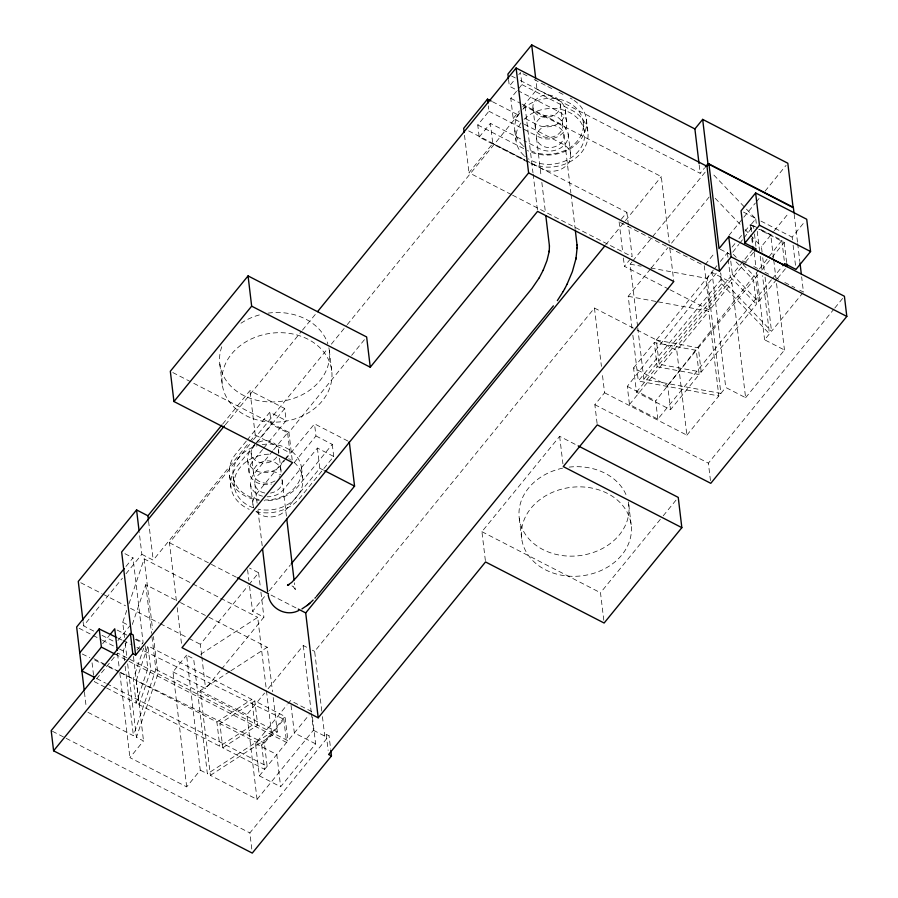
<?xml version="1.0" encoding="UTF-8"?>
<svg xmlns="http://www.w3.org/2000/svg" width="898" height="898" viewBox="0 0 898 898"><rect width="100%" height="100%" fill="white"/><g stroke="black" fill="none" stroke-linecap="round" stroke-linejoin="round"><path stroke-width="0.67" stroke-dasharray="4.49 3.37" d="M124.53 637.535L122.712 622.303L126.741 610.415M128.975 603.804L144.174 558.893L219.449 597.641M124.485 660.737L123.329 651.016L126.461 641.733M132.298 624.503L145.757 584.721L179.23 601.952M106.615 687.969L136.137 703.179L133.252 678.967L143.658 648.221M136.249 680.516L147.957 645.92L251.81 699.396L254.695 723.608L219.774 746.238L139.134 704.717L136.249 680.516L216.889 722.026L219.774 746.238M136.137 703.179L147.844 668.583L144.96 644.382M139.134 704.717L150.842 670.133L147.957 645.92M87.982 712.35L133.432 735.743L155.87 669.448L151.728 634.729M266.459 690.764L271.421 732.33L207.382 773.818L193.665 658.829L186.571 655.181L200.288 770.17L186.683 786.861L129.918 757.631L143.523 740.94L136.429 737.292L157.891 673.882L153.423 636.469M771.427 279.783L657.852 419.142L629.464 404.527L627.298 386.376L717.188 271.959M732.746 252.158L738.796 244.458M739.66 243.358L743.117 238.958M743.982 237.858L753.489 225.757L758.428 228.305M657.852 419.142L655.686 400.991L758.541 270.074M759.405 268.973L781.877 240.372L759.663 228.934M222.682 424.058L249.936 390.608L284.711 408.511L286.148 420.612L263.484 448.428M225.364 424.754L301.593 331.216M302.48 330.127L316.668 312.729M527.631 161.988L479.206 137.057L477.758 124.957L488.927 111.24L488.288 105.863M488.927 111.24L538.598 136.822A18.106 14.626 -6.8 0 0 563.708 131.972A18.106 14.626 -6.8 0 0 559.005 111.779L509.334 86.208L515.351 78.833M518.786 74.613L520.503 72.502L521.951 84.603L510.782 98.309L513.185 118.491L523.119 123.598M125.956 566.492L133.005 557.849L123.924 553.168M479.206 137.057L490.375 123.352L522.658 139.976M93.785 631.103L83.57 625.839L122.431 578.155M125.967 573.822L141.862 554.313L139.212 532.121M246.288 441.098L235.826 453.928A37.929 30.644 -6.8 0 0 259.241 500.388M247.163 440.02L269.827 412.204L286.148 420.612M141.862 554.313L153.21 560.161L249.072 442.546M249.958 441.468L255.234 434.991L249.936 390.608M511.332 194.54L468.981 172.73L492.778 143.523L490.375 123.352M513.185 118.491L519.358 110.914M522.883 106.593L536.993 89.284L535.825 79.574M176.378 600.74L169.464 542.774L252.619 440.75M253.494 439.661L327.804 348.491M331.34 344.159L346.381 325.705M347.268 324.616L519.751 112.98M523.298 108.636L525.061 106.469L661.298 176.614L669.201 242.864M254.706 444.645L237.274 466.04A37.929 30.644 -6.8 0 0 249.206 509.334M255.582 443.567L271.275 424.316L269.827 412.204M284.711 408.511L250.699 450.235A18.106 14.626 -6.8 0 0 255.402 470.417A18.106 14.626 -6.8 0 0 280.502 465.579L284.868 460.225M102.653 643.653L109.556 635.178M262.609 449.494L252.147 462.335A18.106 14.626 -6.8 0 0 252.248 479.016A18.106 14.626 -6.8 0 0 271.522 484.033M117.907 640.555L129.806 625.951M272.768 450.908L253.584 474.436A18.106 14.626 -6.8 0 0 262.497 496.19M273.643 449.831L287.596 432.713L271.275 424.316M292.198 459.843L288.92 432.331L350.748 356.472M351.634 355.384L366.642 336.963M283.891 460.382L255.997 494.618A18.106 14.626 -6.8 0 0 253.73 507.55M284.767 459.305L289.998 452.895L287.596 432.713M285.732 459.159L314.513 423.856L348.031 441.109M136.945 650.141L143.108 642.575L133.005 557.849M294.151 462.706L315.95 435.957L314.513 423.856M255.919 511.602A37.929 30.644 -6.8 0 0 299.708 498.188L333.719 456.465L317.398 448.057L283.386 489.78A18.106 14.626 -6.8 0 1 267.11 496.785M315.95 435.957L332.271 444.364L298.271 486.087A37.929 30.644 -6.8 0 1 264.147 500.758M317.398 448.057L319.8 468.228L285.8 509.952A18.106 14.626 -6.8 0 1 255.773 510.917M186.683 786.861L172.977 671.872L186.571 655.181M201.646 655.394L200.321 644.293L248.016 585.777M248.903 584.688L258.613 572.767L249.532 568.097M221.514 669.167L263.911 617.15L252.551 611.302L265.741 595.116M269.265 590.805L290.368 564.909M172.977 671.872L205.608 688.676L220.627 670.256M525.97 160.416L626.883 212.377L619.115 221.907L622.752 252.417M605.566 244.986L661.298 176.614M229.641 671.614L200.276 690.641L210.379 775.367L257.053 799.4L246.95 714.662L264.562 693.065M268.075 688.744L303.3 645.527L307.846 647.862M668.83 289.167L624.402 266.291L629.588 259.937M536.993 89.284L700.182 173.303L704.503 168.005M321.776 711.093L314.648 651.376L594.465 308.048L635.616 329.24M637.591 326.513L630.16 264.18L631.923 262.003M632.809 260.925L706.12 170.979M312.414 716.974L315.625 743.87L280.647 786.783L259.365 775.827L255.515 743.555L286.99 704.93M287.865 703.852L290.492 700.631L311.774 711.598M261.711 745.104L285.036 716.503L254.808 700.934L219.887 723.575L222.771 747.776L264.607 769.317L261.711 745.104L219.887 723.575M632.024 328.253L628.207 296.306L650.332 269.164M651.207 268.087L668.022 247.455M671.558 243.122L710.486 195.36M106.795 683.737L267.133 766.286L264.371 743.095L283.802 719.253L140.649 649.209M259.365 775.827L309.159 714.808M257.053 799.4L313.402 730.254L311.415 713.584M485.369 560.588L481.923 531.695L559.645 436.327L576.943 445.24M705.143 264.663L714.83 252.776M728.929 235.478L755.364 203.038M756.251 201.96L759.775 197.627M765.062 191.151L786.087 165.344M313.402 730.254L324.75 736.102L326.21 734.306L329.05 735.776L330.655 749.224M597.103 423.519L594.858 404.695L604.567 392.774L602.255 373.332M251.788 849.07L249.869 832.929L329.05 735.776M633.573 367.944L654.272 342.565L696.276 350.343L699.16 374.545L670.525 409.69L636.469 392.157L633.573 367.944L667.641 385.478L670.525 409.69M736.124 261.902L753.534 280.086L756.419 304.299L701.215 372.03L659.211 364.251L656.326 340.039L713.382 270.029M714.258 268.962L716.885 265.729M720.398 261.419L727.425 252.798L729.356 254.819M732.061 247.107L735.507 242.875M738.953 238.644L741.546 235.478M744.992 231.246L750.167 224.893L753.815 226.779M637.76 327.905L643.866 379.158L720.881 393.425L707.175 278.447L712.035 272.487L731.892 282.713L745.609 397.702L725.741 387.465L712.035 272.487M751.716 231.729L750.896 224.803L755.746 218.843L711.71 172.809M658.234 301.863L708.724 311.224L718.827 395.951L638.31 381.033L721.476 278.997L720.813 273.441M643.866 379.158L721.599 283.79L720.275 272.711M636.469 392.157L657.156 366.766L654.272 342.565M659.211 364.251L730.31 277.011L728.222 259.522M776.691 279.413L758.473 301.784L732.364 274.485L753.052 249.105M629.464 404.527L744.812 263.002M745.688 261.924L754.5 251.126M604.567 392.774L686.88 435.148L676.778 350.422L708.724 311.224M670.065 289.796L709.555 310.124L731.892 282.713M762.076 252.136L761.414 246.58L773.504 231.74M774.188 230.82L789.05 212.669M667.641 385.478L696.276 350.343M701.215 372.03L698.33 347.818L753.534 280.086M758.473 301.784L755.588 277.572L760.797 271.185M761.661 270.118L771.202 258.399M772.078 257.344L784.223 242.426L758.675 229.282M792.463 239.833L792.148 237.139L805.001 221.368M772.314 278.694L782.001 266.818M777.567 278.358L787.108 266.639M686.88 435.148L718.827 395.951M720.881 393.425L725.741 387.465M745.609 397.702L784.47 350.018L764.602 339.781L769.463 333.82L762.525 275.641M721.476 278.997L771.517 331.306L802.599 293.163M603.793 620.271L600.504 592.759L662.331 516.9M663.218 515.811L678.237 497.391M710.464 480.632L708.387 463.144L833.961 309.069M834.826 308.003L844.401 296.25M200.658 654.305L257.704 617.341L266.302 689.383M230.82 670.851L267.222 647.256L272.521 691.707M216.889 722.026L251.81 699.396M222.771 747.776L257.704 725.146L254.808 700.934M210.379 775.367L277.325 731.982L273.183 697.263M630.16 264.18L641.161 266.212M650.792 267.997L707.175 278.447M628.207 296.306L656.865 301.616M656.326 340.039L698.33 347.818M657.156 366.766L699.16 374.545M118.042 638.152L121.814 640.005M123.06 640.611L130.603 644.304M136.878 647.368L139.392 648.603M82.29 654.013L89.822 657.695M94.84 660.153L118.704 671.827M119.962 672.445L264.371 743.095M522.995 73.782L529.203 76.981M534.164 79.529L546.59 85.927M547.825 86.567L552.798 89.127M559.005 92.326L563.966 94.874M511.613 76.027L515.34 77.946M520.312 80.494L557.557 99.678A18.106 14.626 -6.8 0 1 562.26 119.872A18.106 14.626 -6.8 0 1 537.161 124.71L524.746 118.323M521.951 84.603L571.622 110.173A37.929 30.644 -6.8 0 1 581.466 152.48A37.929 30.644 -6.8 0 1 528.877 162.628M743.544 212.119L756.004 218.54M760.988 221.099L792.148 237.139M510.782 98.309L520.717 103.427M521.951 104.067L560.453 123.89A18.106 14.626 -6.8 0 1 565.145 144.073A18.106 14.626 -6.8 0 1 540.046 148.922L523.904 140.604M750.896 224.803L754.623 226.711M759.585 229.271L770.765 235.029L773.571 258.579M492.452 101.698L519.774 115.763M524.365 124.238L562.855 144.062A18.106 14.626 -6.8 0 1 567.547 164.244A18.106 14.626 -6.8 0 1 542.448 169.093L528.787 162.067M720.275 249.262L730.209 254.381M742.624 260.779L746.35 262.687M753.804 266.526L757.519 268.446M764.973 272.285L768.699 274.204M776.153 278.032L778.633 279.312M784.841 282.511L794.775 287.629M799.748 290.189L803.463 292.097L801.645 276.82M477.758 124.957L526.183 149.887M468.666 130.917L524.724 159.777M492.778 143.523L527.553 161.427M620.35 222.547L704.256 265.752L709.555 310.124M512.578 195.18L632.181 256.749L628.544 226.24M636.873 329.88L676.778 350.422M627.298 386.376L655.686 400.991M594.858 404.695L708.387 463.144M172.798 372.547L288.92 432.331M481.923 531.695L600.504 592.759M255.234 434.991L289.998 452.895M319.8 468.228L323.527 470.148M169.464 542.774L236.342 577.212M271.028 595.06L297.036 608.451M220.684 598.281L257.704 617.341M312.381 650.197L314.648 651.376M180.464 602.592L207.73 616.634M208.976 617.263L267.222 647.256M80.764 582.735L101.912 593.623M103.147 594.263L125.54 605.791M130.513 608.35L159.114 623.077M160.36 623.717L187.727 637.805M188.973 638.444L200.321 644.293M122.712 622.303L127.449 624.739M136.294 639.062L143.108 642.575M117.155 630.07L126.831 635.043M135.284 639.398L142.546 643.136M315.625 743.87L294.342 732.914L290.806 703.325M102.013 635.335L115.023 642.036M79.114 628.252L101.216 639.634M102.439 640.263L118.413 648.491M119.636 649.119L123.329 651.016M200.276 690.641L246.95 714.662M155.87 669.448L277.325 731.982M147.844 668.583L117.627 653.026L94.312 681.638L105.38 687.34M150.842 670.133L287.921 740.704L285.036 716.503M115.045 654.137L286.563 742.444L283.802 719.253M93.886 658.694L119.715 671.996M120.949 672.636L133.252 678.967M255.515 743.555L276.797 754.511L280.647 786.783M96.849 678.619L105.549 683.097M200.288 770.17L207.382 773.818M52.432 731.275L64.892 737.685M66.138 738.324L249.869 832.929M291.996 585.923L293.388 586.821M293.444 586.865L295.251 589.38L294.387 582.791M715.223 198.301L741.198 225.454M745.048 229.484L761.414 246.58M733.34 254.325L736.248 257.356M743.016 264.427L755.588 277.572M730.31 277.011L756.419 304.299M721.599 283.79L769.463 333.82M295.161 589.077L295.296 589.492M794.191 214.319L797.503 242.101M797.671 243.493L799.826 261.543M793.102 245.21L795.987 269.422M784.223 242.426L786.626 262.609M781.877 240.372L784.47 262.205M773.739 259.96L775.883 277.976M776.545 283.521L784.47 350.018M762.739 257.692L764.389 271.578M765.051 277.134L771.517 331.306M755.746 218.843L756.576 225.768M757.239 231.302L759.551 250.699M760.213 256.244L761.863 270.096M753.489 225.757L753.815 228.485M754.466 233.951L756.094 247.59M752.378 237.263L753.209 244.189M754.197 252.506L756.015 267.75M756.677 273.284L764.602 339.781M750.167 224.893L750.964 231.617M751.772 238.34L752.569 245.064M730.759 261.037L732.364 274.485M727.425 252.798L728.065 258.186M699.194 164.985L700.182 173.303M669.852 248.387L673.803 281.512M626.883 212.377L628.375 224.859M632.854 335.201L638.31 381.033M623.414 257.973L624.402 266.291M586.372 119.097L587.808 131.198M583.262 122.049L584.463 132.141M628.746 504.586L631.148 524.758M594.465 308.048L601.424 366.384M565.291 109.713L566.728 121.814M568.176 133.914L570.578 154.097M560.33 104.437L562.732 124.609M563.933 134.7L570.859 192.812M571.027 194.192L575.158 228.788M532.952 107.85L535.354 128.021M536.555 138.112L541.18 176.85M541.842 182.384L545.468 212.826M525.061 106.469L532.963 172.719M533.131 174.1L537.408 209.986M559.645 436.327L562.923 463.839M514.823 130.592L516.036 140.672M508.537 79.484L509.334 86.208M519.257 518.247L521.659 538.418M464.513 135.284L468.981 172.73M329.308 350.422L331.71 370.593M332.271 444.364L333.719 456.465M301.504 467.757L302.705 477.848M326.21 734.306L328.14 750.447M322.438 716.649L324.75 736.102M303.3 645.527L311.247 712.193M278.571 450.145L278.885 452.839M279.525 458.216L280.973 470.316M282.174 480.408L286.462 516.384M251.193 453.557L253.595 473.729M254.808 483.82L257.109 503.194M257.939 510.109L262.227 546.085M247.668 460.393L249.116 472.494M250.564 484.594L252.967 504.766M258.613 572.767L260.274 586.641M260.925 592.186L263.911 617.15M247.59 569.702L248.914 580.793M249.577 586.338L252.551 611.302M219.819 364.072L222.221 384.254M233.076 476.299L234.277 486.379M229.484 475.21L230.921 487.322M201.814 656.775L205.608 688.676M177.198 607.643L181.643 644.91M148.585 521.323L153.21 560.161M144.174 558.893L152.604 629.543M145.757 584.721L151.56 633.337M133.443 656.438L143.523 740.94M125.192 643.08L126.843 656.932M127.673 663.858L136.429 737.292M125.148 666.294L133.432 735.743M117.526 653.722L119.019 666.193M119.838 673.118L129.918 757.631M92.067 662.814L93.504 674.914M83.076 621.674L83.57 625.839M84.434 692.268L86.264 707.545M574.069 100.396A37.929 30.644 -6.8 0 1 578.559 142.052A37.929 30.644 -6.8 0 1 527.429 150.527M570.174 98.073A37.929 30.644 -6.8 0 1 572.172 99.184M328.87 347.784A55.171 44.574 -6.8 0 1 271.162 401.99A55.171 44.574 -6.8 0 1 221.772 346.796M240.978 323.224A55.171 44.574 -6.8 0 1 261.621 314.345M268.098 313.133A55.171 44.574 -6.8 0 1 327.86 343.9M628.308 501.948A55.171 44.574 -6.8 0 1 583.722 554.998A55.171 44.574 -6.8 0 1 519.987 522.187A55.171 44.574 -6.8 0 1 562.664 468.15M569.175 467.106A55.171 44.574 -6.8 0 1 626.86 496.796M275.012 480.946A13.796 11.146 -6.8 0 1 254.28 476.198A13.796 11.146 -6.8 0 1 266.358 460.921A13.796 11.146 -6.8 0 1 280.782 473.65M280.591 474.312A13.796 11.146 -6.8 0 1 280.367 474.963M279.581 476.535A13.796 11.146 -6.8 0 1 279.188 477.141M258.568 442.186A13.796 11.146 -6.8 0 1 273.16 442.591A13.796 11.146 -6.8 0 1 278.38 453.479M276.786 456.97A13.796 11.146 -6.8 0 1 256.772 461.213A13.796 11.146 -6.8 0 1 254.673 444.779M262.227 444.611A34.483 27.86 -6.8 0 1 301.649 469.418A34.483 27.86 -6.8 0 1 265.168 499.984M259.062 499.479A34.483 27.86 -6.8 0 1 232.908 474.211A34.483 27.86 -6.8 0 1 257.21 445.734M294.095 462.414A34.483 27.86 -6.8 0 1 297.44 496.01A34.483 27.86 -6.8 0 1 258.287 509.2M253.505 507.864A34.483 27.86 -6.8 0 1 235.355 475.985A34.483 27.86 -6.8 0 1 271.634 454.175M288.763 458.721A34.483 27.86 -6.8 0 1 289.583 459.181M290.391 459.675A34.483 27.86 -6.8 0 1 291.165 460.18M281.994 479.42A13.796 11.146 -6.8 0 1 270.511 493.081M264.809 493.024A13.796 11.146 -6.8 0 1 257.131 476.266A13.796 11.146 -6.8 0 1 279.514 474.975M524.05 119.378A34.483 27.86 -6.8 0 1 572.408 114.136A34.483 27.86 -6.8 0 1 576.662 153.21A34.483 27.86 -6.8 0 1 528.35 158.845M525.341 156.69A34.483 27.86 -6.8 0 1 524.645 156.106M523.961 155.5A34.483 27.86 -6.8 0 1 521.02 122.88M522.849 109.298A34.483 27.86 -6.8 0 1 570.937 103.876A34.483 27.86 -6.8 0 1 575.899 142.67A34.483 27.86 -6.8 0 1 527.945 149.248M524.14 146.599A34.483 27.86 -6.8 0 1 523.433 146.015M522.759 145.409A34.483 27.86 -6.8 0 1 519.819 112.789M294.791 588.347L294.802 588.358M253 418.625A55.171 44.574 -6.8 0 0 331.856 371.918A55.171 44.574 -6.8 0 0 246.052 341.723A55.171 44.574 -6.8 0 0 253 418.625M552.427 572.789A55.171 44.574 -6.8 0 0 631.294 526.082A55.171 44.574 -6.8 0 0 545.49 495.887A55.171 44.574 -6.8 0 0 552.427 572.789M544.255 146.711A13.796 11.146 -6.8 0 0 563.966 135.026A13.796 11.146 -6.8 0 0 542.515 127.482A13.796 11.146 -6.8 0 0 544.255 146.711M543.054 136.619A13.796 11.146 -6.8 0 0 562.765 124.945A13.796 11.146 -6.8 0 0 541.314 117.391A13.796 11.146 -6.8 0 0 543.054 136.619M540.641 116.448A13.796 11.146 -6.8 0 0 560.363 104.763A13.796 11.146 -6.8 0 0 538.912 97.22A13.796 11.146 -6.8 0 0 540.641 116.448"/><path stroke-width="1.35" d="M576.033 258.153L577.077 248.252M577.088 247.579L576.999 244.75M577.077 248.555L577.088 247.276M549.25 250.969L549.43 245.962L545.804 215.599M549.149 251.754L549.284 250.71M549.183 251.496L546.983 260.566L543.211 270.163M567.065 284.217L572.352 271.679L575.854 259.073M575.809 259.298L576.078 257.917M543.223 270.13L539.271 277.763M567.076 284.195L564.528 289.122M564.539 289.1L563.169 291.524M539.294 277.718L531.975 288.449L296.856 576.943L291.682 582.443L287.506 585.328L288.662 584.733L288.168 585.013M563.203 291.48L557.355 300.617M248.061 275.911L251.665 306.162L370.257 367.226L366.642 336.963L248.061 275.911L170.328 371.278L173.943 401.529L292.524 462.593L135.62 655.113L132.781 653.654L130.378 633.483L133.207 634.942L135.62 655.113M173.943 401.529L251.665 306.162M148.417 519.942L147.923 515.778L136.575 509.929L78.272 581.455L82.908 620.294M147.923 515.778L221.795 425.136M491.217 101.059L487.491 99.139L463.682 128.347L464.176 132.511M699.026 163.593L694.895 128.93L531.695 44.9L507.898 74.107L508.369 78.137M224.478 425.843L121.657 552.001L131.422 633.954M317.555 311.64L516.114 68.012L706.984 166.287L719.489 271.185L528.619 172.91L516.114 68.012M124.205 568.647L76.656 626.984L84.277 690.876M79.776 652.779L99.207 628.937L116.785 637.546M110.42 634.123L114.742 628.825L117.301 650.343M99.207 628.937L101.373 647.099L81.943 670.941L94.369 677.339M130.378 633.483L51.186 730.635L53.599 750.807L252.271 853.1L331.452 755.948L330.812 750.56M53.599 750.807L132.781 653.654M370.257 367.226L528.619 172.91M291.255 563.832L354.564 486.132L349.277 441.749M694.895 128.93L702.663 119.389L787.815 163.223L793.102 207.606L707.961 163.773L702.663 119.389M553.393 305.848L316.556 596.373M318.206 717.816L673.803 281.512L537.565 211.367L181.98 647.671L318.206 717.816L305.702 612.919L604.691 246.074M705.368 166.949L707.961 163.773M706.984 166.287L708.926 163.896L793.361 207.371L794.023 212.927M782.876 265.729L784.639 263.574L795.987 269.422L810.568 251.541L806.718 219.258L755.633 192.958L741.052 210.839L744.902 243.111L756.251 248.959L754.5 251.126M331.452 755.948L328.623 754.488L485.526 561.957L604.118 623.021L681.84 527.654L563.259 466.59L597.26 424.866L710.789 483.326L846.814 316.433L844.401 296.25L728.749 236.702L719.029 248.623L708.926 163.896M719.489 271.185L731.152 256.884L728.749 236.702M744.902 243.111L759.472 225.23L755.633 192.958M314.951 598.169L315.759 597.282M313.189 600.021L309.574 603.434M307.745 604.96L308.991 603.939M308.777 604.118L309.788 603.254M301.941 608.911L307.183 605.398M306.948 605.589L307.969 604.781M287.966 585.159L288.707 585.114M298.72 610.505C286.395 617.072 270.107 608.732 268.21 594.914M288 585.114L287.708 585.227M759.472 225.23L810.568 251.541M731.152 256.884L846.814 316.433M578.177 445.868L678.237 497.391L681.84 527.654M324.773 470.788L354.564 486.132M237.588 577.841L268.547 593.791M298.271 609.091L305.702 612.919M101.373 647.099L115.045 654.137M799.995 262.934L801.319 274.047M786.794 263.945L787.108 266.639L753.052 249.105L752.737 246.411M575.315 230.169L577.021 245.064M531.695 44.9L535.668 78.182M487.491 99.139L487.973 103.18M286.799 519.145L294.05 580.029M262.553 548.846L267.671 591.748M136.575 509.929L139.055 530.74M93.661 676.261L93.987 678.944M549.43 246.041L549.43 245.962"/></g></svg>
